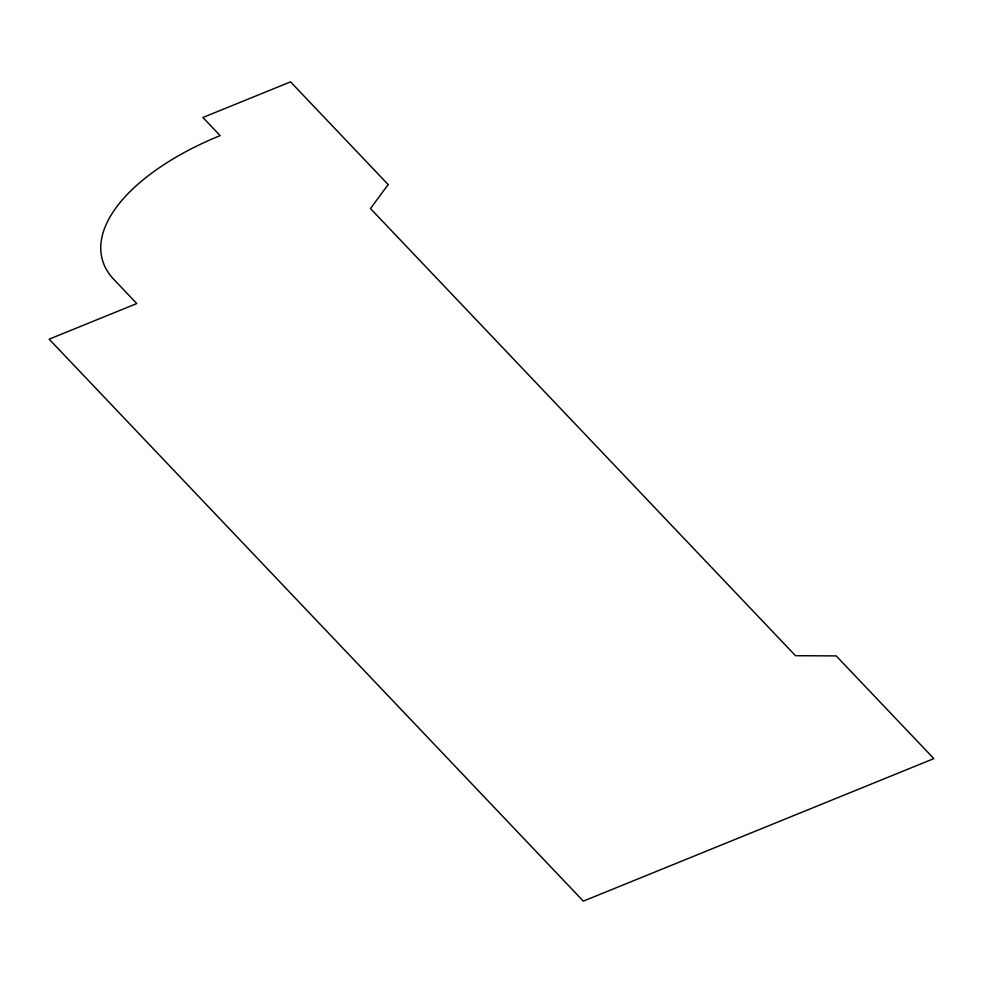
<?xml version="1.0" encoding="UTF-8"?>
<svg xmlns="http://www.w3.org/2000/svg" width="983" height="983" viewBox="0 0 983 983"><rect width="100%" height="100%" fill="white"/><g stroke="black" fill="none" stroke-linecap="round" stroke-linejoin="round"><path stroke-width="1.47" d="M388.187 184.583L370.468 208.543L795.505 655.698L836.201 655.907L933.85 758.618L583.324 901.141L49.15 339.184L136.784 303.55L113.807 279.381A193.725 90.952 -15.4 0 1 220.143 135.617L202.916 117.493L290.538 81.859L388.187 184.583"/></g></svg>
